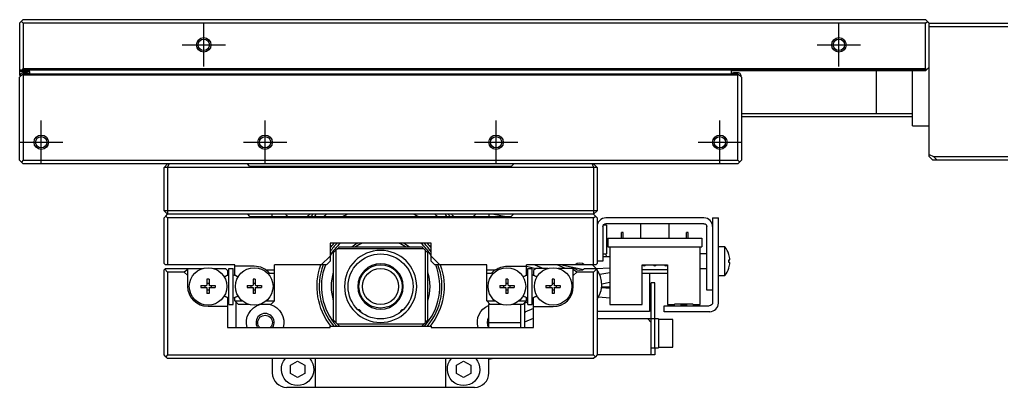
# Model space of a CAD drawing. Extents: x 0 to 816, y -8 to 467.
# Drawn here: x 107.1 to 243.1, y 411.6 to 462.6 of the extents above; entities that cross this region are included whole.
import ezdxf

# ---------------------------------------------------------------- set-up
doc = ezdxf.new("R2010")
doc.units = 0
doc.header["$LTSCALE"] = 0.5
doc.linetypes.add('CENTER', pattern=[50.8, 31.75, -6.35, 6.35, -6.35])
for name, color, linetype in [('MSM_CENTER', 1, 'CENTER'), ('MSM_CONTINUOUS', 7, 'CONTINUOUS'), ('MSM_NARROW', 5, 'CONTINUOUS')]:
    doc.layers.add(name, color=color, linetype=linetype)

msp = doc.modelspace()

# ---------------------------------------------------------------- linework, layer by layer
at = {"layer": 'MSM_CENTER'}
for p, q in [((132.59, 456.14), (132.59, 462.14)), ((220.59, 456.14), (220.59, 462.14)), ((129.59, 459.14), (135.59, 459.14)), ((217.59, 459.14), (223.59, 459.14)), ((110.09, 442.64), (110.09, 448.64)), ((141.09, 442.64), (141.09, 448.64)), ((173.09, 442.64), (173.09, 448.64)), ((204.09, 442.64), (204.09, 448.64)), ((107.09, 445.64), (113.09, 445.64)), ((138.09, 445.64), (144.09, 445.64)), ((170.09, 445.64), (176.09, 445.64)), ((201.09, 445.64), (207.09, 445.64))]:
    msp.add_line(p, q, dxfattribs=at)
at = {"layer": 'MSM_CONTINUOUS'}
for p, q in [((107.09, 462.14), (107.59, 462.64)), ((107.59, 462.64), (232.59, 462.64)), ((233.09, 462.14), (232.59, 462.64)), ((107.09, 462.14), (107.09, 454.94)), ((107.34, 462.39), (107.59, 462.14)), ((107.59, 462.14), (107.59, 455.84)), ((232.59, 462.14), (107.59, 462.14)), ((232.59, 462.14), (232.84, 462.39)), ((232.59, 455.84), (232.59, 462.14)), ((233.09, 443.64), (233.09, 462.14)), ((233.09, 462.14), (246.59, 462.14)), ((246.59, 461.64), (233.09, 461.64)), ((232.69, 455.64), (107.09, 455.64)), ((107.59, 455.84), (107.39, 455.64)), ((107.59, 455.84), (232.59, 455.84)), ((232.59, 455.54), (233.09, 456.04)), ((232.74, 455.69), (232.59, 455.84)), ((108.49, 455.44), (107.09, 455.44)), ((107.09, 454.64), (107.49, 455.04)), ((107.19, 454.84), (107.09, 454.94)), ((107.09, 443.14), (107.09, 454.64)), ((107.19, 454.74), (107.19, 454.94)), ((108.19, 455.24), (107.49, 455.24)), ((107.49, 455.04), (107.59, 455.14)), ((107.49, 455.04), (107.59, 454.94)), ((107.59, 455.14), (206.59, 455.14)), ((107.59, 454.94), (107.59, 443.14)), ((206.59, 454.94), (107.59, 454.94)), ((108.49, 455.14), (108.49, 455.44)), ((232.59, 455.54), (205.69, 455.54)), ((205.69, 455.14), (205.69, 455.54)), ((206.69, 455.24), (205.99, 455.24)), ((206.59, 455.14), (206.69, 455.04)), ((206.59, 454.94), (206.69, 455.04)), ((206.59, 443.14), (206.59, 454.94)), ((206.69, 455.04), (207.09, 454.64)), ((206.99, 454.94), (206.99, 454.74)), ((207.09, 454.64), (207.09, 443.14)), ((225.79, 449.64), (225.79, 455.54)), ((230.79, 447.89), (230.79, 455.54)), ((207.09, 449.64), (230.79, 449.64)), ((230.79, 449.14), (207.09, 449.14)), ((230.79, 447.89), (233.09, 447.89)), ((233.09, 443.95), (233.7, 443.64)), ((233.59, 443.14), (233.09, 443.64)), ((233.7, 443.64), (246.59, 443.64)), ((233.7, 443.64), (234.2, 443.14)), ((107.59, 442.64), (107.09, 443.14)), ((107.59, 443.14), (107.34, 442.89)), ((107.59, 443.14), (206.59, 443.14)), ((206.59, 442.64), (107.59, 442.64)), ((127.09, 442.14), (127.59, 442.64)), ((127.09, 436.14), (127.09, 442.14)), ((187.09, 442.14), (127.09, 442.14)), ((127.59, 442.14), (127.79, 442.64)), ((127.59, 442.14), (127.59, 435.64)), ((138.94, 442.34), (138.64, 442.64)), ((138.94, 442.34), (175.24, 442.34)), ((175.54, 442.64), (175.24, 442.34)), ((186.38, 442.64), (186.59, 442.14)), ((186.59, 442.64), (187.09, 442.14)), ((186.59, 442.14), (186.59, 435.64)), ((187.09, 442.14), (187.09, 436.14)), ((206.84, 442.89), (206.59, 443.14)), ((206.59, 442.64), (207.09, 443.14)), ((246.59, 443.14), (233.59, 443.14)), ((187.09, 436.14), (127.09, 436.14)), ((127.09, 436.14), (127.59, 435.64)), ((127.09, 435.14), (127.34, 435.39)), ((127.34, 435.39), (127.59, 435.64)), ((127.34, 435.39), (127.59, 435.14)), ((186.59, 435.64), (127.59, 435.64)), ((138.99, 435.34), (138.69, 435.64)), ((138.99, 435.34), (175.19, 435.34)), ((142.09, 435.34), (142.09, 435.64)), ((172.09, 435.64), (172.09, 435.34)), ((172.79, 435.64), (174.49, 435.34)), ((175.49, 435.64), (175.19, 435.34)), ((187.09, 436.14), (186.59, 435.64)), ((186.59, 435.64), (186.84, 435.39)), ((186.59, 435.14), (186.84, 435.39)), ((186.84, 435.39), (187.09, 435.14)), ((127.09, 428.84), (127.09, 435.14)), ((127.59, 435.14), (127.59, 428.64)), ((186.59, 435.14), (127.59, 435.14)), ((186.59, 428.64), (186.59, 435.14)), ((187.09, 435.14), (187.09, 428.84)), ((187.89, 433.94), (187.89, 429.14)), ((188.39, 434.14), (187.94, 434.14)), ((201.89, 435.14), (188.29, 435.14)), ((201.89, 434.34), (188.29, 434.34)), ((188.39, 434.14), (188.39, 430.14)), ((193.09, 434.34), (193.09, 432.34)), ((197.09, 432.34), (197.09, 434.34)), ((202.29, 425.14), (202.29, 433.94)), ((203.09, 435.14), (203.89, 435.14)), ((203.09, 435.14), (203.09, 423.44)), ((203.89, 423.34), (203.89, 435.14)), ((190.71, 433.14), (190.46, 433.14)), ((190.46, 432.34), (190.46, 433.14)), ((190.71, 432.34), (190.71, 433.14)), ((199.71, 433.14), (199.46, 433.14)), ((199.46, 432.34), (199.46, 433.14)), ((199.71, 432.34), (199.71, 433.14)), ((150.09, 431.64), (150.09, 429.14)), ((164.09, 431.64), (150.09, 431.64)), ((150.59, 430.34), (151.39, 431.14)), ((151.39, 431.14), (162.79, 431.14)), ((162.79, 431.14), (163.59, 430.34)), ((164.09, 429.14), (164.09, 431.64)), ((188.59, 432.34), (188.59, 431.14)), ((188.59, 432.34), (201.59, 432.34)), ((188.59, 431.14), (201.59, 431.14)), ((188.84, 431.14), (188.84, 423.14)), ((201.34, 423.14), (201.34, 431.14)), ((201.59, 432.34), (201.59, 431.14)), ((204.79, 431.14), (203.89, 431.14)), ((204.79, 427.14), (204.79, 431.14)), ((148.88, 428.64), (150.09, 429.85)), ((150.59, 420.94), (150.59, 430.34)), ((150.89, 430.64), (150.89, 420.64)), ((163.09, 430.84), (151.09, 430.84)), ((163.29, 420.64), (163.29, 430.64)), ((163.59, 430.34), (163.59, 420.94)), ((164.09, 429.85), (165.29, 428.64)), ((187.89, 430.14), (188.39, 430.14)), ((188.34, 429.99), (188.34, 430.14)), ((202.29, 430.14), (201.34, 430.14)), ((205.34, 430.07), (205.34, 430.09)), ((127.29, 428.64), (127.09, 428.84)), ((136.89, 428.64), (127.29, 428.64)), ((136.89, 427.19), (136.89, 428.64)), ((139.59, 428.44), (136.89, 428.44)), ((149.59, 428.64), (142.39, 428.64)), ((142.39, 423.64), (142.39, 428.64)), ((150.09, 429.14), (149.59, 428.64)), ((156.03, 428.61), (156.02, 428.61)), ((164.59, 428.64), (164.09, 429.14)), ((171.79, 428.64), (164.59, 428.64)), ((171.79, 423.64), (171.79, 428.64)), ((174.59, 428.44), (177.29, 428.44)), ((186.89, 428.64), (177.29, 428.64)), ((177.29, 427.19), (177.29, 428.64)), ((177.29, 428.43), (178.61, 428.14)), ((178.47, 428.64), (179.65, 428.14)), ((182.72, 428.14), (181.54, 428.64)), ((185.01, 427.97), (181.95, 428.64)), ((187.09, 428.84), (186.89, 428.64)), ((187.89, 429.14), (187.09, 429.14)), ((188.84, 429.74), (187.89, 429.74)), ((193.34, 423.14), (193.34, 428.64)), ((193.34, 428.64), (196.84, 428.64)), ((196.84, 428.64), (196.84, 423.14)), ((205.34, 429.34), (205.47, 429.34)), ((205.34, 428.94), (205.34, 429.34)), ((205.47, 428.94), (205.34, 428.94)), ((127.09, 427.94), (127.29, 428.14)), ((127.09, 416.14), (127.09, 427.94)), ((127.19, 428.04), (127.59, 427.64)), ((127.29, 428.14), (132.47, 428.14)), ((127.59, 427.64), (127.59, 416.14)), ((129.89, 427.64), (127.59, 427.64)), ((130.39, 427.99), (129.89, 427.64)), ((129.89, 427.64), (130.39, 427.14)), ((130.39, 425.64), (130.39, 428.14)), ((133.9, 428.14), (135.59, 428.14)), ((135.89, 427.84), (135.59, 428.14)), ((135.89, 427.19), (135.75, 427.11)), ((135.89, 427.84), (135.89, 427.19)), ((136.09, 423.14), (136.09, 428.14)), ((136.09, 428.14), (136.69, 428.14)), ((136.69, 423.14), (136.69, 428.14)), ((137.26, 426.97), (136.89, 427.19)), ((137.09, 427.07), (137.09, 427.07)), ((141.18, 427.94), (142.39, 427.94)), ((142.39, 427.44), (141.73, 427.44)), ((154.29, 427.08), (154.29, 427.02)), ((171.79, 427.94), (172.99, 427.94)), ((172.44, 427.44), (171.79, 427.44)), ((177.29, 427.19), (176.91, 426.97)), ((177.09, 427.07), (177.09, 427.07)), ((177.29, 427.32), (177.49, 427.3)), ((177.49, 423.14), (177.49, 428.14)), ((177.49, 428.14), (178.09, 428.14)), ((178.09, 423.14), (178.09, 428.14)), ((178.09, 427.25), (178.29, 427.23)), ((178.59, 428.14), (178.29, 427.84)), ((178.29, 427.84), (178.29, 427.19)), ((178.43, 427.11), (178.29, 427.19)), ((178.49, 427.07), (178.49, 427.07)), ((180.27, 428.14), (178.59, 428.14)), ((184.03, 428.14), (181.7, 428.14)), ((183.79, 425.64), (183.79, 428.14)), ((184.29, 427.64), (183.79, 427.99)), ((183.79, 427.14), (184.29, 427.64)), ((186.59, 427.64), (184.29, 427.64)), ((185.35, 428.14), (186.89, 428.14)), ((186.59, 427.64), (186.99, 428.04)), ((186.59, 416.14), (186.59, 427.64)), ((186.89, 428.14), (187.09, 427.94)), ((188.84, 428.16), (186.96, 428.1)), ((187.09, 427.94), (187.09, 416.14)), ((188.84, 427.53), (187.45, 427.29)), ((196.84, 427.94), (193.34, 427.94)), ((196.84, 427.44), (193.34, 427.44)), ((194.34, 427.44), (194.34, 422.17)), ((201.34, 428.14), (202.29, 428.14)), ((203.89, 427.14), (204.79, 427.14)), ((205.34, 428.19), (205.34, 428.21)), ((132.19, 425.79), (132.98, 425.79)), ((132.19, 425.79), (132.19, 425.5)), ((132.72, 425.79), (132.72, 425.5)), ((133.04, 426.64), (133.04, 425.85)), ((133.33, 426.64), (133.04, 426.64)), ((133.04, 426.11), (133.33, 426.11)), ((133.33, 426.64), (133.33, 425.85)), ((133.39, 425.79), (134.19, 425.79)), ((133.66, 425.5), (133.66, 425.79)), ((134.19, 425.79), (134.19, 425.5)), ((138.59, 425.79), (139.38, 425.79)), ((138.59, 425.79), (138.59, 425.5)), ((139.12, 425.79), (139.12, 425.5)), ((139.73, 426.64), (139.44, 426.64)), ((139.44, 426.64), (139.44, 425.85)), ((139.44, 426.11), (139.73, 426.11)), ((139.73, 426.64), (139.73, 425.85)), ((139.79, 425.79), (140.59, 425.79)), ((140.06, 425.5), (140.06, 425.79)), ((140.59, 425.79), (140.59, 425.5)), ((154.22, 426.95), (154.29, 427.02)), ((173.59, 425.79), (174.38, 425.79)), ((173.59, 425.79), (173.59, 425.5)), ((174.12, 425.79), (174.12, 425.5)), ((174.44, 426.64), (174.44, 425.85)), ((174.73, 426.64), (174.44, 426.64)), ((174.44, 426.11), (174.73, 426.11)), ((174.73, 426.64), (174.73, 425.85)), ((174.79, 425.79), (175.59, 425.79)), ((175.06, 425.5), (175.06, 425.79)), ((175.59, 425.79), (175.59, 425.5)), ((178.6, 427.01), (178.59, 427.01)), ((179.99, 425.79), (180.78, 425.79)), ((179.99, 425.79), (179.99, 425.5)), ((180.52, 425.79), (180.52, 425.5)), ((180.84, 426.64), (180.84, 425.85)), ((181.13, 426.64), (180.84, 426.64)), ((180.84, 426.11), (181.13, 426.11)), ((181.13, 426.64), (181.13, 425.85)), ((181.19, 425.79), (181.99, 425.79)), ((181.46, 425.5), (181.46, 425.79)), ((181.99, 425.79), (181.99, 425.5)), ((187.74, 426.02), (188.84, 426.21)), ((195.09, 426.14), (194.59, 426.14)), ((194.59, 416.14), (194.59, 426.14)), ((195.09, 417.14), (195.09, 426.14)), ((132.19, 425.5), (132.98, 425.5)), ((133.04, 425.44), (133.04, 424.64)), ((133.04, 425.17), (133.33, 425.17)), ((133.33, 424.64), (133.04, 424.64)), ((133.33, 425.44), (133.33, 424.64)), ((133.39, 425.5), (134.19, 425.5)), ((138.59, 425.5), (139.38, 425.5)), ((139.44, 425.44), (139.44, 424.64)), ((139.44, 425.17), (139.73, 425.17)), ((139.73, 424.64), (139.44, 424.64)), ((139.73, 425.44), (139.73, 424.64)), ((139.79, 425.5), (140.59, 425.5)), ((154.29, 424.27), (154.22, 424.33)), ((173.59, 425.5), (174.38, 425.5)), ((174.44, 425.44), (174.44, 424.64)), ((174.44, 425.17), (174.73, 425.17)), ((174.73, 424.64), (174.44, 424.64)), ((174.73, 425.44), (174.73, 424.64)), ((174.79, 425.5), (175.59, 425.5)), ((179.99, 425.5), (180.78, 425.5)), ((180.84, 425.44), (180.84, 424.64)), ((180.84, 425.17), (181.13, 425.17)), ((181.13, 424.64), (180.84, 424.64)), ((181.13, 425.44), (181.13, 424.64)), ((181.19, 425.5), (181.99, 425.5)), ((188.84, 425.34), (187.71, 425.45)), ((188.84, 425.52), (187.72, 425.55)), ((203.09, 425.14), (202.29, 425.14)), ((135.51, 424.31), (135.89, 424.1)), ((135.89, 424.1), (135.89, 419.94)), ((136.09, 423.14), (136.69, 423.14)), ((136.89, 424.1), (137.03, 424.18)), ((136.89, 423.64), (136.89, 424.1)), ((136.89, 423.64), (137.93, 423.64)), ((136.89, 423.64), (137.39, 423.14)), ((137.09, 424.21), (137.09, 424.22)), ((137.09, 419.94), (137.09, 423.44)), ((138.87, 423.14), (137.39, 423.14)), ((141.89, 423.14), (140.3, 423.14)), ((141.25, 423.64), (142.39, 423.64)), ((141.89, 423.14), (142.39, 423.64)), ((154.29, 424.27), (154.29, 424.2)), ((171.79, 423.64), (172.93, 423.64)), ((171.79, 423.64), (172.29, 423.14)), ((173.87, 423.14), (172.04, 423.14)), ((172.04, 423.14), (172.04, 419.94)), ((176.79, 423.14), (175.3, 423.14)), ((176.25, 423.64), (177.29, 423.64)), ((176.54, 419.94), (176.54, 423.14)), ((176.79, 423.14), (177.29, 423.64)), ((177.09, 424.21), (177.09, 424.22)), ((177.49, 423.46), (177.09, 423.33)), ((177.09, 419.94), (177.09, 423.44)), ((177.15, 424.18), (177.29, 424.1)), ((177.29, 423.64), (177.29, 424.1)), ((177.49, 423.14), (178.09, 423.14)), ((178.29, 423.71), (178.09, 423.65)), ((178.29, 424.1), (178.66, 424.31)), ((178.29, 419.94), (178.29, 424.1)), ((187.28, 424.18), (188.84, 424.04)), ((188.84, 423.14), (193.34, 423.14)), ((196.84, 423.14), (197.84, 423.14)), ((197.84, 423.24), (200.34, 423.24)), ((197.84, 423.14), (197.84, 423.24)), ((198.64, 423.24), (198.64, 423.14)), ((198.64, 423.14), (199.54, 423.14)), ((199.01, 423.24), (199.01, 423.14)), ((199.16, 423.24), (199.16, 423.14)), ((199.54, 423.24), (199.54, 423.14)), ((200.34, 423.14), (200.34, 423.24)), ((200.34, 423.14), (201.34, 423.14)), ((135.89, 422.84), (133.19, 422.84)), ((153.92, 422.44), (154.11, 422.44)), ((154.34, 422.22), (154.11, 422.44)), ((154.34, 422.22), (154.17, 422.22)), ((154.34, 422.08), (154.34, 422.22)), ((154.34, 422.08), (154.34, 422.08)), ((156.02, 422.68), (156.02, 422.68)), ((160.06, 422.44), (159.84, 422.22)), ((160.01, 422.22), (159.84, 422.22)), ((159.84, 422.22), (159.84, 422.08)), ((160.06, 422.44), (160.25, 422.44)), ((178.29, 422.56), (177.09, 422.05)), ((177.09, 422.07), (177.22, 422.11)), ((178.29, 422.84), (180.99, 422.84)), ((194.34, 422.17), (187.09, 422.17)), ((196.39, 422.14), (196.39, 422.94)), ((196.39, 422.94), (202.59, 422.94)), ((202.69, 422.14), (196.39, 422.14)), ((150.89, 420.64), (150.59, 420.94)), ((150.89, 420.64), (151.09, 420.44)), ((151.39, 420.14), (151.09, 420.44)), ((151.09, 420.44), (163.09, 420.44)), ((163.09, 420.44), (162.79, 420.14)), ((163.09, 420.44), (163.29, 420.64)), ((163.59, 420.94), (163.29, 420.64)), ((172.04, 420.64), (176.54, 420.64)), ((177.09, 420.75), (178.29, 421.26)), ((195.59, 421.14), (187.09, 421.14)), ((194.09, 421.14), (194.59, 420.64)), ((195.59, 421.14), (195.59, 417.14)), ((197.59, 421.04), (195.59, 421.04)), ((197.59, 417.24), (197.59, 421.04)), ((135.89, 419.94), (150.09, 419.94)), ((150.09, 419.94), (150.09, 420.14)), ((150.09, 420.14), (164.09, 420.14)), ((164.09, 420.14), (164.09, 419.94)), ((164.09, 419.94), (178.29, 419.94)), ((194.59, 417.14), (195.59, 417.14)), ((195.09, 417.14), (195.09, 416.14)), ((195.59, 417.24), (197.59, 417.24)), ((127.34, 415.89), (127.09, 416.14)), ((127.59, 416.14), (127.34, 415.89)), ((127.59, 415.64), (127.34, 415.89)), ((127.59, 416.14), (186.59, 416.14)), ((186.59, 415.64), (127.59, 415.64)), ((142.09, 415.64), (142.09, 413.64)), ((144.59, 414.72), (145.59, 415.3)), ((145.59, 415.3), (146.59, 414.72)), ((148.09, 411.64), (148.09, 415.64)), ((166.09, 415.64), (166.09, 411.64)), ((167.59, 414.72), (168.59, 415.3)), ((168.59, 415.3), (169.59, 414.72)), ((172.79, 415.64), (172.09, 415.52)), ((172.09, 413.64), (172.09, 415.64)), ((186.84, 415.89), (186.59, 416.14)), ((186.84, 415.89), (186.59, 415.64)), ((187.09, 416.14), (186.84, 415.89)), ((195.09, 416.14), (187.09, 416.14)), ((144.59, 413.56), (144.59, 414.72)), ((145.59, 412.99), (144.59, 413.56)), ((146.59, 413.56), (145.59, 412.99)), ((146.59, 414.72), (146.59, 413.56)), ((167.59, 413.56), (167.59, 414.72)), ((168.59, 412.99), (167.59, 413.56)), ((169.59, 413.56), (168.59, 412.99)), ((169.59, 414.72), (169.59, 413.56)), ((148.09, 411.64), (144.09, 411.64)), ((166.09, 411.64), (148.09, 411.64)), ((170.09, 411.64), (166.09, 411.64))]:
    msp.add_line(p, q, dxfattribs=at)
for centre, radius in [((132.59, 459.14), 0.783), ((220.59, 459.14), 0.783), ((110.09, 445.64), 0.783), ((141.09, 445.64), 0.783), ((173.09, 445.64), 0.783), ((204.09, 445.64), 0.783), ((157.09, 425.64), 4.5), ((157.09, 425.64), 3), ((133.19, 425.64), 2.6), ((139.59, 425.64), 2.6), ((174.59, 425.64), 2.6), ((180.99, 425.64), 2.6)]:
    msp.add_circle(centre, radius, dxfattribs=at)
at = {"layer": 'MSM_CONTINUOUS', "extrusion": (0, 0, -1)}
for radius in [5, 3.15]:
    msp.add_circle((-157.09, 425.64), radius, dxfattribs=at)
at = {"layer": 'MSM_CONTINUOUS'}
for centre, radius, start, end in [((107.49, 454.94), 0.3, 90, 180), ((108.19, 454.94), 0.3, 41.8103, 90), ((205.99, 454.94), 0.3, 90, 138.1897), ((206.69, 454.94), 0.3, 0, 90), ((145.59, 437.14), 2.6, 316.1869, 324.7656), ((145.59, 437.14), 2.98, 322.8698, 329.7997), ((157.09, 425.64), 12.5, 126.8699, 129.1042), ((157.09, 425.64), 11, 114.62, 118.1375), ((157.09, 425.64), 11, 61.8625, 65.38), ((157.09, 425.64), 12.5, 50.8958, 53.1301), ((168.59, 437.14), 2.98, 210.2003, 217.1302), ((168.59, 437.14), 2.6, 215.2344, 223.8131), ((188.29, 433.94), 1.2, 90, 180), ((201.89, 433.94), 1.2, 0, 90), ((157.09, 425.64), 8.5, 135.0991, 145.4397), ((157.09, 425.64), 8.2, 132.9703, 148.6119), ((157.09, 425.64), 6.5, 112.6199, 122.2042), ((157.09, 425.64), 6.5, 57.7958, 67.3801), ((157.09, 425.64), 8.2, 31.3881, 47.0297), ((157.09, 425.64), 8.5, 34.5603, 44.9009), ((202.29, 429.14), 3.2, 17.27, 38.6822), ((202.29, 429.14), 3.19, 3.5904, 16.9053), ((139.59, 425.64), 2.8, 40.0052, 90), ((157.09, 425.64), 8.5, 159.3327, 220.3202), ((157.09, 425.64), 8.2, 158.5399, 222.1236), ((157.09, 425.64), 8.2, 317.8764, 21.4601), ((157.09, 425.64), 8.5, 319.6798, 20.6673), ((184.69, 427.89), 1, 48.5904, 131.4096), ((184.24, 425.91), 3.5, 324.5168, 51.3312), ((193.59, 428.74), 0.25, 203.5782, 336.4218), ((195.09, 428.74), 0.25, 203.5782, 336.4218), ((196.59, 428.74), 0.25, 203.5782, 336.4218), ((202.29, 429.14), 3.19, 343.0947, 356.4096), ((136.39, 425.64), 1.59, 100.8931, 126.1972), ((136.5, 425.53), 1.75, 115.4948, 127.006), ((136.39, 425.64), 1.59, 53.8028, 79.107), ((174.59, 425.64), 2.8, 124.7719, 139.9948), ((177.79, 425.64), 1.59, 100.8931, 126.1972), ((177.79, 425.64), 1.59, 53.8028, 79.1069), ((177.67, 425.53), 1.75, 52.994, 64.5052), ((184.69, 428.89), 1, 228.5904, 311.4096), ((202.29, 429.14), 3.2, 321.3178, 342.73), ((136.27, 425.53), 1.75, 52.994, 55.4948), ((177.9, 425.53), 1.75, 124.5052, 127.006), ((136.5, 425.76), 1.75, 232.994, 235.4948), ((136.39, 425.64), 1.59, 233.8028, 259.1069), ((136.39, 425.64), 1.59, 280.8931, 306.1972), ((136.27, 425.76), 1.75, 295.4948, 307.006), ((177.9, 425.76), 1.75, 232.994, 244.5052), ((177.79, 425.64), 1.59, 233.8028, 259.1069), ((177.79, 425.64), 1.59, 280.8931, 306.1972), ((177.67, 425.76), 1.75, 304.5052, 307.006), ((180.99, 425.64), 2.8, 270, 0), ((202.69, 423.34), 1.2, 270, 0), ((144.09, 413.64), 2, 180, 270), ((170.09, 413.64), 2, 270, 0)]:
    msp.add_arc(centre, radius, start, end, dxfattribs=at)
at = {"layer": 'MSM_CONTINUOUS', "extrusion": (0, 0, -1)}
for centre, radius, start, end in [((-145.59, 437.14), 2.25, 306.8699, 318.1897), ((-145.59, 437.14), 2.25, 221.8103, 233.1301), ((-168.59, 437.14), 2.25, 306.8699, 318.1897), ((-168.59, 437.14), 2.25, 221.8103, 233.1301), ((-188.29, 433.94), 0.4, 0, 90), ((-201.89, 433.94), 0.4, 90, 180), ((-157.09, 425.64), 8.8, 37.3018, 42.9859), ((-157.09, 425.64), 6.8, 53.9811, 61.9275), ((-157.09, 425.64), 6.8, 118.0725, 126.0189), ((-157.09, 425.64), 8.8, 137.0141, 142.6982), ((-188.59, 429.99), 0.25, 270, 0), ((-157.09, 425.64), 8.8, 321.3178, 19.9323), ((-157.09, 425.64), 8.8, 160.0677, 218.6822), ((-174.59, 425.64), 2.8, 55.2281, 90), ((-157.09, 425.64), 6.8, 342.9174, 17.0826), ((-157.09, 425.64), 6.8, 162.9174, 197.0826), ((-184.89, 427.39), 0.6, 102.2783, 106.6475), ((-132.98, 425.85), 0.06, 180, 270), ((-133.39, 425.85), 0.06, 270, 0), ((-139.38, 425.85), 0.06, 180, 270), ((-139.79, 425.85), 0.06, 270, 0), ((-174.38, 425.85), 0.06, 180, 270), ((-174.79, 425.85), 0.06, 270, 0), ((-180.78, 425.85), 0.06, 180, 270), ((-181.19, 425.85), 0.06, 270, 0), ((-133.19, 425.64), 2.8, 270, 0), ((-132.98, 425.44), 0.06, 90, 180), ((-133.39, 425.44), 0.06, 0, 90), ((-139.38, 425.44), 0.06, 90, 180), ((-139.79, 425.44), 0.06, 0, 90), ((-174.38, 425.44), 0.06, 90, 180), ((-174.79, 425.44), 0.06, 0, 90), ((-180.78, 425.44), 0.06, 90, 180), ((-181.19, 425.44), 0.06, 0, 90), ((-141.09, 420.64), 2.6, 344.3815, 74.0576), ((-141.09, 420.64), 2.6, 105.9424, 195.6185), ((-173.09, 420.64), 2.6, 344.3815, 66.1812), ((-202.59, 423.44), 0.5, 180, 270), ((-141.09, 420.64), 1.01, 315.9346, 224.0654), ((-145.59, 414.14), 2.25, 138.1897, 41.8103), ((-168.59, 414.14), 2.25, 138.1897, 41.8103)]:
    msp.add_arc(centre, radius, start, end, dxfattribs=at)
at = {"layer": 'MSM_NARROW'}
msp.add_line((154.34, 422.08), (154.34, 422.08), dxfattribs=at)
for centre, radius in [((132.59, 459.14), 1), ((220.59, 459.14), 1), ((110.09, 445.64), 1), ((141.09, 445.64), 1), ((173.09, 445.64), 1), ((204.09, 445.64), 1), ((157.09, 425.64), 2.5)]:
    msp.add_circle(centre, radius, dxfattribs=at)
for centre, start, end in [((141.09, 420.64), 325.9442, 214.0558), ((173.09, 420.64), 147.1401, 212.8599)]:
    msp.add_arc(centre, 1.25, start, end, dxfattribs=at)

doc.saveas('drawing.dxf')
